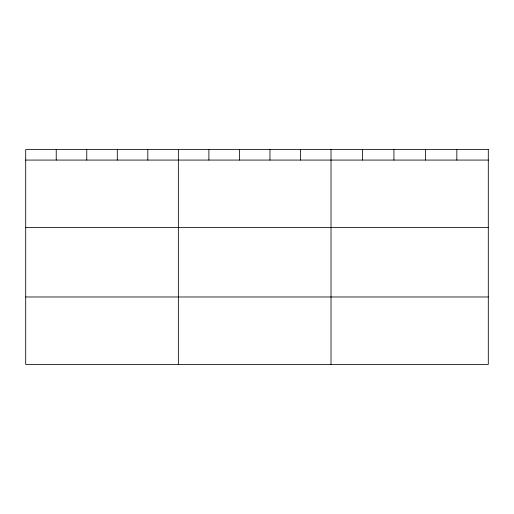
<?xml version="1.0" encoding="UTF-8"?>
<svg xmlns="http://www.w3.org/2000/svg" width="514" height="514" viewBox="0 0 514 514"><rect width="100%" height="100%" fill="white"/><g stroke="black" fill="none" stroke-linecap="round" stroke-linejoin="round"><path stroke-width="0.77" d="M25.7 160.072L488.3 160.072M25.7 227.503L488.3 227.503M25.7 296.983L488.3 296.983M456.843 149.58L456.843 160.072M425.386 149.58L425.386 160.072M393.93 149.58L393.93 160.072M362.473 149.58L362.473 160.072M331.016 149.58L331.016 364.42M300.484 149.58L300.484 160.072M269.953 149.58L269.953 160.072M239.421 149.58L239.421 160.072M208.89 149.58L208.89 160.072M178.358 149.58L178.358 364.42M147.826 149.58L147.826 160.072M117.295 149.58L117.295 160.072M86.763 149.58L86.763 160.072M56.232 149.58L56.232 160.072M488.3 149.58L25.7 149.58L25.7 364.42L488.3 364.42L488.3 149.58"/></g></svg>
